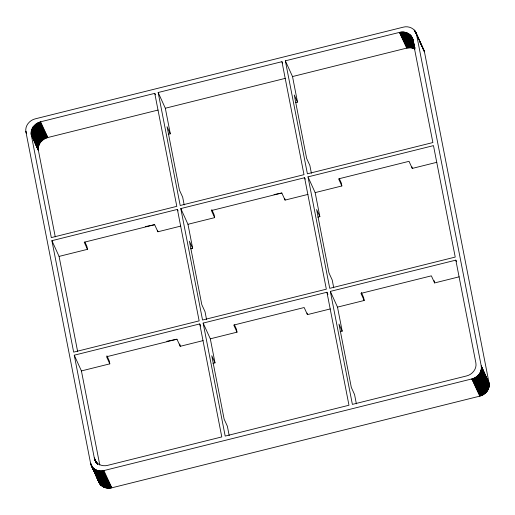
<?xml version="1.0" encoding="UTF-8"?>
<svg xmlns="http://www.w3.org/2000/svg" width="515" height="515" viewBox="0 0 515 515"><rect width="100%" height="100%" fill="white"/><g stroke="black" fill="none" stroke-linecap="round" stroke-linejoin="round"><path stroke-width="0.77" d="M31.261 134.846L38.432 150.573L31.158 134.203L38.329 149.929L31.1 133.546L38.271 149.273L31.093 132.883L38.258 148.61L31.125 132.22L38.29 147.947L31.203 131.55L38.368 147.277L31.325 130.887L38.49 146.614L31.492 130.224L38.664 145.951L31.705 129.574L38.87 145.301L31.962 128.93L39.127 144.657L32.258 128.299L39.423 144.026L32.593 127.681L39.764 143.408L40.556 142.23L32.973 127.083L31.325 130.887L31.261 134.846L51.313 237.608L176.799 206.348L154.758 93.363L40.621 121.797L36.584 123.555L32.973 127.083L39.764 143.408L38.49 146.614L38.432 150.573L55.266 236.861M91.136 465.045C93.151 469.867 99.08 471.914 103.908 470.575L471.856 378.918C477.553 377.624 482.388 371.856 481.216 365.862L416.577 34.569C415.541 28.66 408.685 25.57 403.226 27.173L35.284 118.836C29.587 120.13 24.752 125.898 25.924 131.892L90.556 463.178L98.062 480.167C99.504 486.044 106.032 489.553 111.768 487.827L479.716 396.164C485.413 394.87 490.248 389.102 489.076 383.109L424.444 51.822L422.512 47.734M281.943 61.678L303.992 174.662L180.205 205.498L158.163 92.513L281.943 61.678L282.6 63.107M412.496 38.535L432.883 142.552L307.397 173.812L285.355 60.828L399.486 32.394C405.189 30.7 411.685 34.119 413.159 39.97M158.041 110.056L47.792 137.524L43.749 139.282L40.556 142.23L33.391 126.503L41.007 141.67L33.842 125.943L41.496 141.136L34.331 125.409L42.018 140.627L34.846 124.9L42.565 140.151L35.4 124.424L43.144 139.7L35.979 123.973L43.749 139.282L36.584 123.555L44.38 138.895L37.215 123.169L45.03 138.548L37.865 122.821L45.7 138.232L38.528 122.506L46.382 137.956L39.217 122.229L47.084 137.717L39.913 121.991L47.792 137.524L40.621 121.797M158.163 92.513L165.328 108.24L285.22 78.377M285.355 60.828L292.52 76.555L406.65 48.12L410.97 47.798L414.968 48.957L407.796 33.23L414.884 47.889L408.389 33.559M168.27 134.312L170.317 133.803L165.328 108.24M295.462 102.627L297.509 102.118L292.52 76.555M177.398 209.418L199.144 320.871L73.658 352.131L51.912 240.679L177.398 209.418L178.048 210.847M304.59 177.733L326.336 289.185L202.549 320.021L180.804 208.569L304.59 177.733L305.241 179.162M307.996 176.883L433.482 145.623L455.228 257.075L329.742 288.336L307.996 176.883L315.161 192.61L319.854 216.641L317.807 217.15M180.752 226.091L157.88 231.789L154.642 224.688L84.228 242.23L87.466 249.331L59.077 256.406L51.912 240.679M307.944 194.406L285.065 200.103L281.834 193.003L211.42 210.545L214.658 217.645L187.969 224.295L180.804 208.569M315.161 192.61L341.851 185.96L341.252 182.896L339.308 178.634M341.851 185.96L338.613 178.859L409.026 161.317L412.257 168.418L436.817 162.302M190.614 248.835L192.661 248.327L187.969 224.295M95.848 461.955L94.303 457.957L74.257 355.196L199.743 323.935L200.721 326.079M326.935 292.25L348.977 405.241L225.19 436.076L203.148 323.085L326.935 292.25L327.907 294.393M455.827 260.139L475.873 362.901C477.045 368.894 472.21 374.663 466.513 375.956L352.382 404.391L330.34 291.4L455.827 260.139L456.477 261.569M203.097 340.615L180.218 346.312L176.986 339.211L106.573 356.747L109.811 363.854L81.422 370.922L74.257 355.196M203.148 323.085L210.313 338.812L237.003 332.169L236.404 329.098L234.46 324.836M237.003 332.169L233.765 325.062L304.178 307.526L307.41 314.626L330.289 308.929M330.34 291.4L337.505 307.127L364.195 300.483L363.596 297.413L361.33 292.443M364.195 300.483L360.957 293.376L431.364 275.84L434.602 282.941L459.155 276.825M212.959 363.352L215.006 362.843L210.313 338.812M340.151 331.666L342.192 331.158L337.505 307.127M274.032 194.593L281.834 193.003M145.275 226.6L154.642 224.688M166.841 341.278L176.986 339.211M103.908 470.575L111.768 487.827L103.193 470.736L111.053 487.982L102.472 470.852L110.332 488.098L101.745 470.929L109.605 488.175L101.024 470.961L108.884 488.207L100.303 470.948L108.163 488.201L99.588 470.903L107.448 488.149L98.886 470.807L106.747 488.059L98.191 470.678L106.051 487.924L97.515 470.498L105.375 487.75L103.772 485.915L96.215 470.034L104.075 487.28L103.772 485.915L104.712 487.538L96.852 470.285L104.867 487.583L96.215 470.034M97.541 478.828L90.897 464.44L99.595 483.45L92.088 466.745L100.11 484.203L92.925 467.755L100.431 483.817L101.603 484.776L101.764 485.896L93.897 468.65L101.127 485.342L93.395 468.219L101.255 485.471L94.438 469.049L102.298 486.295L95.005 469.416L103.457 486.99L95.597 469.744L104.075 487.28M100.786 485.008L92.488 467.266L100.786 485.008L100.431 483.817M94.876 459.824C96.891 464.646 102.826 466.693 107.654 465.354L221.785 436.926L199.743 323.935M99.009 482.098L91.734 466.204L99.949 483.997L99.414 482.684M98.996 482.298L93.163 468.901M98.301 480.772L98.758 481.686M489.076 383.109L481.216 365.862L489.179 383.759L481.319 366.506L489.25 385.078L481.39 367.826L489.218 385.741L481.358 368.495L489.141 386.411L481.28 369.158L489.012 387.074L481.152 369.822L488.844 387.731L480.984 370.485L488.632 388.387L480.772 371.135L488.381 389.031L480.521 371.779L488.078 389.662L480.218 372.409L487.744 390.28L479.883 373.027L487.364 390.879L479.092 374.205L486.952 391.458L478.635 374.766L486.495 392.012L478.152 375.3L486.012 392.546L477.63 375.808L485.49 393.054L477.077 376.285L484.943 393.537L476.504 376.735L484.364 393.988L475.899 377.154L483.759 394.406L475.268 377.54L483.128 394.793L474.618 377.888L482.478 395.14L473.948 378.203L481.808 395.456L473.266 378.48L481.126 395.726L472.564 378.718L480.424 395.964L471.856 378.918L479.716 396.164M414.968 48.957L407.178 32.941L414.35 48.667L406.541 32.69L413.706 48.416L405.878 32.471L413.049 48.198L405.202 32.297L412.367 48.024L404.507 32.168L411.678 47.895L403.805 32.072L410.97 47.798L403.091 32.027L410.255 47.753L402.37 32.014L409.541 47.741L401.649 32.046L408.813 47.773L400.921 32.123L408.092 47.85L400.2 32.239L407.365 47.966L399.486 32.394L406.65 48.12M97.805 464.401L97.142 462.998L97.792 464.427M97.335 463.944L96.666 462.534L97.322 463.964M96.897 463.455L96.234 462.045L96.884 463.474M95.835 461.524L96.492 462.94M95.05 473.156L90.704 463.815L99.949 483.997M95.719 474.598L97.728 478.905M412.689 39.153L413.352 40.595L411.305 36.224L413.236 40.569M95.475 460.983L96.131 462.393M95.153 460.41L96.131 462.541M415.727 32.117L424.103 50.56M415.405 31.55L424.296 51.185M415.045 31.003L424.444 51.822M414.652 30.488L416.616 34.801M417.272 36.237L418.251 38.393M419.892 41.985L421.856 46.299M414.215 29.992L415.521 32.87M413.185 40.711L410.906 35.709L413.146 40.788M413.725 42.365L410.468 35.213L413.661 42.488M413.906 43.331L409.998 34.756L414.44 44.953M414.382 45.043L409.496 34.325L414.227 45.268M414.169 45.365L408.955 33.926L414.929 47.824M479.504 373.626L487.364 390.879M297.509 102.118L294.271 95.017L306.637 158.408L309.876 165.515L311.388 173.265M319.854 216.641L316.616 209.534L328.982 272.931L332.22 280.031L333.733 287.782M342.192 331.158L338.96 324.057L351.327 387.454L354.565 394.554L356.38 403.85M211.794 209.605L214.06 214.581L214.658 217.645M154.758 93.363L155.408 94.792M170.317 133.803L167.079 126.703L179.445 190.093L182.683 197.2L184.196 204.951M192.661 248.327L189.423 241.22L201.79 304.616L205.028 311.717L206.541 319.467M215.006 362.843L211.768 355.743L224.134 419.139L227.373 426.24L229.188 435.536M32.973 127.083L40.144 142.81M84.93 242.005L86.868 246.267L87.466 249.331M25.821 131.241L26.471 132.677M25.924 131.892L26.574 133.327M106.946 355.814L109.212 360.783L109.811 363.854M96.73 463.597L94.451 458.595L96.369 462.863M103.772 485.915L104.461 487.435M95.005 469.416L102.865 486.662M90.556 463.178L92.513 467.472M411.665 36.771L413.281 40.389M97.515 470.498L104.172 486.063M98.899 481.931L99.273 482.883M98.416 480.431L98.565 481.068M411.961 166.886L412.257 168.418M434.151 280.643L434.602 282.941M284.769 198.571L285.065 200.103M307.114 313.094L307.41 314.626M157.577 230.257L157.88 231.789M179.774 344.014L180.218 346.312M59.077 256.406L77.604 351.372M81.422 370.922L99.788 465.058M413.288 40.196L411.981 37.338L413.288 40.228M96.582 462.966L94.303 457.957L96.53 462.94M96.273 462.792L94.644 459.219L96.254 462.766"/></g></svg>
